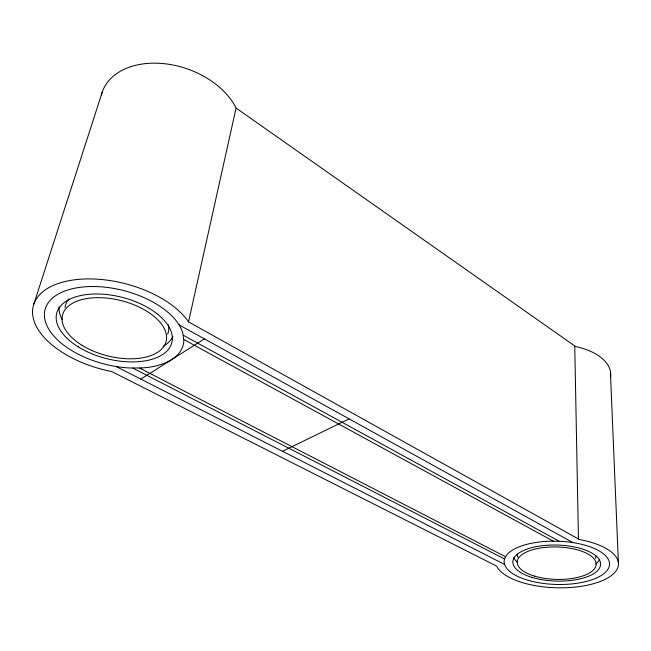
<?xml version="1.0" encoding="UTF-8"?>
<svg xmlns="http://www.w3.org/2000/svg" width="651" height="651" viewBox="0 0 651 651"><rect width="100%" height="100%" fill="white"/><g stroke="black" fill="none" stroke-linecap="round" stroke-linejoin="round"><path stroke-width="0.98" d="M188.53 321.903L187.993 321.081A83.247 44.349 14.3 0 0 91.758 278.945A83.247 44.349 14.3 0 0 33.152 317.655A83.247 44.349 14.3 0 0 111.646 371.509L496.689 566.134A61.511 25.259 1.6 0 0 535.366 585.68L539.012 586.274A61.511 25.259 1.6 0 0 618.393 562.741L618.059 561.064A61.511 25.259 1.6 0 0 579.48 539.541L188.53 321.903L236.077 108.05L235.654 107.163A72.342 49.443 18.9 0 0 162.563 63.521A72.342 49.443 18.9 0 0 101.328 95.347M33.819 304.139L102.231 92.182M140.852 379.102L204.422 338.878M282.526 451.298L349.123 418.886M236.077 108.05L575.679 346.584A55.197 30.174 -0.2 0 1 610.369 371.005L618.393 562.741M116.147 366.521L504.598 564.458M132.82 368.1L504.541 558.989M139.517 368.051L505.534 556.735M183.802 339.488L553.301 541.16M183.354 335.281L559.136 541.258M179.033 324.849L572.864 542.584M574.76 346.405L578.454 539.362M610.687 372.999A55.197 30.174 -0.2 0 1 610.589 376.978M595.934 556.076A39.345 16.373 1.5 0 1 595.584 558.216M517.936 557.313A39.345 16.373 1.5 0 1 517.268 554.123M599.465 559.665A43.723 18.195 1.5 0 1 595.755 564.059M517.203 562.025A43.723 18.195 1.5 0 1 513.704 557.5M168.414 324.776A53.138 28.644 14.5 0 1 167.657 334.118M64.994 307.63A53.138 28.644 14.5 0 1 68.982 298.923M172.93 336.29A59.054 31.834 14.5 0 1 163.116 346.405M62.122 319.372A59.054 31.834 14.5 0 1 59.078 306.93M504.59 558.77L504.248 560.169A52.707 21.638 1.6 0 0 504.574 564.384L505.119 565.776A52.707 21.638 1.6 0 0 538.271 582.645L541.412 583.158A52.707 21.638 1.6 0 0 609.442 562.871L609.141 561.439A52.707 21.638 1.6 0 0 576.054 543.121L572.677 542.552A52.707 21.638 1.6 0 0 562.163 541.412L551.438 541.168A52.707 21.638 1.6 0 0 505.941 556.027L504.59 558.77M141.633 367.97L129.264 367.97A71.317 37.978 14.3 0 1 116.383 366.562L112.045 365.781A71.317 37.978 14.3 0 1 44.927 319.763A71.317 37.978 14.3 0 1 94.786 286.538A71.317 37.978 14.3 0 1 177.316 322.294L179.131 324.995A71.317 37.978 14.3 0 1 182.817 333.052L183.818 340.807A71.317 37.978 14.3 0 1 141.633 367.97M532.111 577.429A43.91 18.025 1.6 0 0 600.499 565.369A43.91 18.025 1.6 0 0 537.523 546.409A43.91 18.025 1.6 0 0 532.111 577.429M534.626 576.135A39.516 16.218 1.6 0 0 596.072 565.198A39.516 16.218 1.6 0 0 539.28 548.207A39.516 16.218 1.6 0 0 534.626 576.135M78.234 346.861A59.404 31.622 14.3 0 0 171.734 342.987A59.404 31.622 14.3 0 0 92.824 294.057A59.404 31.622 14.3 0 0 78.234 346.861M82.075 345.339A53.455 28.449 14.3 0 0 166.078 341.645A53.455 28.449 14.3 0 0 94.843 297.743A53.455 28.449 14.3 0 0 82.075 345.339"/></g></svg>
